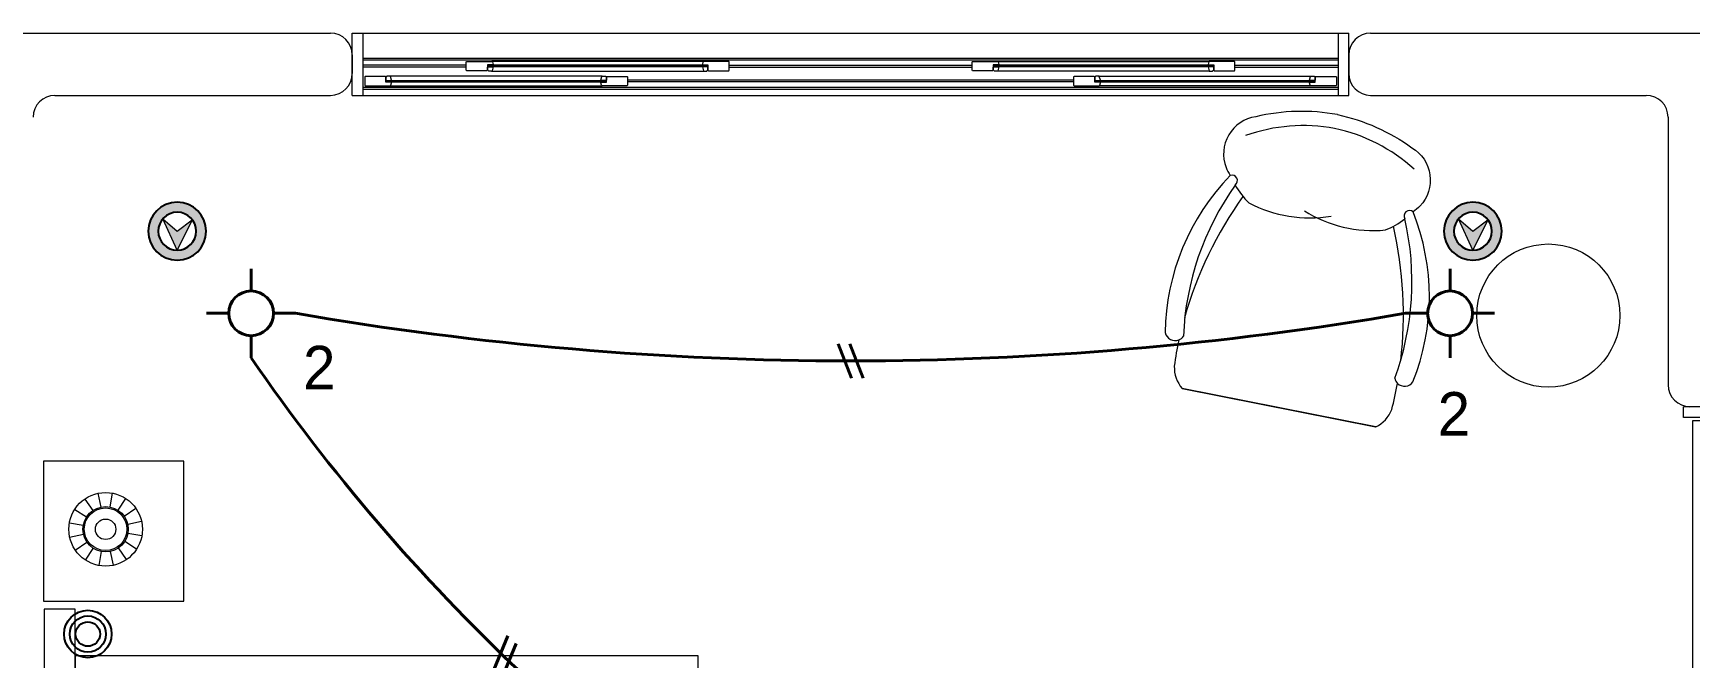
# Model space of a CAD drawing. Header units: metres. Extents: x 14 to 2416, y -346 to 476.
# Drawn here: x 148.58 to 153.9, y -68.08 to -66.07 of the extents above; entities that cross this region are included whole.
import ezdxf

# ---------------------------------------------------------------- set-up
doc = ezdxf.new("R2010")
doc.units = ezdxf.units.M
doc.linetypes.add('0', pattern=[0])
doc.linetypes.add('HIDDEN2', pattern=[0.1875, 0.125, -0.0625])
doc.layers.get('0').update_dxf_attribs({"linetype": '0', "lineweight": 20})
for name, color, linetype, lineweight in [('A-ANNO-TEXT', 20, 'Continuous', 13), ('A-DOOR', 35, 'Continuous', 5), ('A-WALL', 250, 'Continuous', 20), ('baños', 251, 'Continuous', 0), ('cristales', 131, 'Continuous', 0), ('E Salida Luces', 22, 'Continuous', 40), ('E Tuberia Emp Losa', 22, 'Continuous', 40), ('MAVA', 1, 'Continuous', 15), ('MOBILIARIOS', 252, 'Continuous', 0)]:
    doc.layers.add(name, color=color, linetype=linetype, lineweight=lineweight)
doc.layers.add('MAVA Luminarias', color=1, linetype='Continuous')
doc.styles.add('CENTURY GOTHIC', font='GOTHIC.TTF')

# ---------------------------------------------------------------- blocks, each defined once
blk = doc.blocks.new('dl ip')
at = {"layer": 'MAVA', "true_color": 0xf8991e, "transparency": 33554687}
h = blk.add_hatch(color=30, dxfattribs=at)
h.dxf.hatch_style = 1
h.paths.add_polyline_path([(94.7574, -111.2088), (94.7109, -111.2482), (94.6624, -111.2113), (94.7109, -111.3092)])
at = {"layer": 'MAVA Luminarias', "linetype": 'Continuous', "true_color": 0xf8991e}
h = blk.add_hatch(color=30, dxfattribs=at)
h.paths.add_polyline_path([(94.618, -111.2482, 1), (94.8039, -111.2482, 1)])
h.paths.add_polyline_path([(94.7719, -111.2482, -1), (94.6499, -111.2482, -1)], flags=16)
at = {"layer": 'MAVA', "color": 30, "true_color": 0xf8991e}
for p, q in [((94.7109, -111.2482), (94.6624, -111.2113)), ((94.6624, -111.2113), (94.7109, -111.3092)), ((94.7109, -111.3092), (94.7574, -111.2088)), ((94.7574, -111.2088), (94.7109, -111.2482))]:
    blk.add_line(p, q, dxfattribs=at)
at = {"layer": 'MAVA Luminarias', "color": 30, "linetype": 'Continuous', "true_color": 0xf8991e}
for radius in [0.093, 0.061]:
    blk.add_circle((94.7109, -111.2482), radius, dxfattribs=at)
blk = doc.blocks.new('A$Ca77e88c0')
at = {"layer": 'MOBILIARIOS', "linetype": 'Continuous'}
for p, q in [((0, 1.3457), (0.2432, 0.761)), ((0.2435, 0.7603), (0, 1.3457))]:
    blk.add_line(p, q, dxfattribs=at)
for points in [[(1.0081, 1.4216, 0.103931), (0.8565, 1.6353, 0.481643), (0.668, 1.624, 0.047693), (0.6541, 1.5985, 0.047693)], [(1.0081, 1.4216, -0.103931), (1.0528, 1.1635, -0.481643), (0.9119, 1.0378, -0.047693), (0.884, 1.0459, -0.047693)]]:
    blk.add_lwpolyline(points, format="xyb", dxfattribs=at)
blk.add_circle((0.8492, 0.4996), 0.2299, dxfattribs=at)
for centre, radius, start, end in [((0.5212, 0.8742), 0.7364, 79.5964, 123.1415), ((0.6434, 1.5847), 0.0175, 250.4542, 52.0587), ((0.6434, 1.5847), 0.0175, 250.4542, 52.0587), ((0.4617, 1.1866), 0.5495, 23.3314, 53.5948), ((0.4617, 1.1866), 0.5495, 23.3314, 53.5948), ((0.612, 0.6674), 0.9011, 88.3763, 121.4796), ((0.612, 0.6674), 0.9011, 88.3763, 121.4796), ((0.8583, 1.4567), 0.2476, 153.2165, 169.9182), ((0.8583, 1.4567), 0.2476, 153.2165, 169.9182), ((0.1421, 1.4684), 0.0325, 136.3787, 235.7351), ((0.5865, 0.2493), 1.2787, 88.4542, 107.9351), ((0.5865, 0.2493), 1.2787, 88.4542, 107.9351), ((1.0281, 1.5426), 0.4158, 185.8786, 223.4033), ((1.0281, 1.5426), 0.4158, 185.8786, 223.4033), ((0.4823, 0.53), 0.9795, 111.4631, 116.5118), ((0.1421, 1.4684), 0.0325, 235.6979, 268.7539), ((0.0995, 1.3192), 0.1029, 121.9514, 165.0616), ((0.4562, 1.1998), 0.5495, 351.575, 21.8384), ((0.4562, 1.1998), 0.5495, 351.575, 21.8384), ((1.108, 1.3505), 0.4158, 181.7665, 219.2912), ((-0.1206, 1.9492), 1.2787, 297.2347, 316.7156), ((-0.1206, 1.9492), 1.2787, 297.2347, 316.7156), ((0.9273, 1.2907), 0.2476, 235.2516, 251.9533), ((0.9273, 1.2907), 0.2476, 235.2516, 251.9533), ((0.8666, 1.048), 0.0175, 353.1111, 154.7156), ((0.8666, 1.048), 0.0175, 353.1111, 154.7156), ((0.1939, 1.6724), 0.9011, 283.6902, 316.7935), ((0.1939, 1.6724), 0.9011, 283.6902, 316.7935), ((0.2766, 1.4622), 0.7364, 282.0283, 325.5734), ((0.2948, 0.8495), 0.1029, 240.0914, 283.2016), ((0.0052, 1.6774), 0.9795, 288.6412, 293.6898), ((0.4307, 0.7745), 0.0325, 169.4347, 268.7911), ((0.4307, 0.7745), 0.0325, 136.3787, 169.4347), ((0.4307, 0.7745), 0.0325, 136.3787, 169.4347)]:
    blk.add_arc(centre, radius, start, end, dxfattribs=at)
blk = doc.blocks.new('A$Cb50f4bf1')
at = {"layer": 'MOBILIARIOS'}
for p, q in [((0.45, 0.45), (0, 0.45)), ((0, 0.45), (0, 0)), ((0.45, 0), (0.45, 0.45)), ((0.1635, 0.348), (0.1893, 0.3107)), ((0.2058, 0.3663), (0.2154, 0.322)), ((0.2519, 0.3671), (0.2438, 0.3224)), ((0.2948, 0.3501), (0.2703, 0.312)), ((0.1144, 0.2719), (0.1591, 0.2638)), ((0.1314, 0.3148), (0.1695, 0.2902)), ((0.328, 0.318), (0.2907, 0.2922)), ((0.3463, 0.2757), (0.302, 0.2661)), ((0.1152, 0.2258), (0.1595, 0.2353)), ((0.3471, 0.2296), (0.3025, 0.2377)), ((0.1335, 0.1834), (0.1708, 0.2092)), ((0.1667, 0.1514), (0.1913, 0.1895)), ((0.2096, 0.1344), (0.2177, 0.179)), ((0.2557, 0.1352), (0.2462, 0.1795)), ((0.2981, 0.1535), (0.2723, 0.1908)), ((0.3301, 0.1867), (0.292, 0.2112)), ((0, 0), (0.45, 0))]:
    blk.add_line(p, q, dxfattribs=at)
for radius in [0.1182, 0.0729, 0.0684, 0.0328]:
    blk.add_circle((0.2308, 0.2507), radius, dxfattribs=at)
blk = doc.blocks.new('A$C539e194f')
at = {"layer": 'A-DOOR'}
for p, q in [((0, 0.2), (3.2, 0.2)), ((0, 0), (0, 0.2)), ((0.034, 0.2), (0.034, 0)), ((3.166, 0.2), (3.166, 0)), ((3.2, 0), (3.2, 0.2)), ((0.034, 0.12), (3.166, 0.12)), ((0.366, 0.1075), (0.3675, 0.109)), ((0.366, 0.0805), (0.366, 0.1075)), ((0.3675, 0.109), (0.4481, 0.109)), ((0.4481, 0.109), (0.45, 0.1075)), ((1.1279, 0.109), (0.4481, 0.109)), ((0.45, 0.1075), (0.452, 0.0995)), ((1.126, 0.1075), (1.124, 0.0995)), ((1.1279, 0.109), (1.126, 0.1075)), ((1.2085, 0.109), (1.1279, 0.109)), ((1.21, 0.1075), (1.2085, 0.109)), ((1.21, 0.0805), (1.21, 0.1075)), ((1.99, 0.1075), (1.9915, 0.109)), ((1.99, 0.0805), (1.99, 0.1075)), ((1.9915, 0.109), (2.0721, 0.109)), ((2.0721, 0.109), (2.074, 0.1075)), ((2.0721, 0.109), (2.7519, 0.109)), ((2.074, 0.1075), (2.076, 0.0995)), ((2.75, 0.1075), (2.748, 0.0995)), ((2.7519, 0.109), (2.75, 0.1075)), ((2.8325, 0.109), (2.7519, 0.109)), ((2.834, 0.1075), (2.8325, 0.109)), ((2.834, 0.0805), (2.834, 0.1075)), ((0.0415, 0.061), (0.04, 0.0595)), ((0.04, 0.0595), (0.04, 0.0325)), ((0.1065, 0.061), (0.0415, 0.061)), ((0.108, 0.0595), (0.1065, 0.061)), ((0.108, 0.042), (0.108, 0.0595)), ((0.8028, 0.062), (0.1212, 0.062)), ((0.3675, 0.079), (0.366, 0.0805)), ((0.4325, 0.079), (0.3675, 0.079)), ((0.434, 0.0805), (0.4325, 0.079)), ((0.4515, 0.098), (0.434, 0.098)), ((0.434, 0.098), (0.434, 0.0805)), ((0.434, 0.095), (0.439, 0.095)), ((0.434, 0.095), (0.439, 0.095)), ((0.439, 0.097), (0.445, 0.093)), ((0.439, 0.093), (0.445, 0.097)), ((0.4472, 0.078), (1.1288, 0.078)), ((0.452, 0.0985), (0.4515, 0.098)), ((0.452, 0.0995), (0.452, 0.0985)), ((0.816, 0.0595), (0.8175, 0.061)), ((0.816, 0.042), (0.816, 0.0595)), ((0.8175, 0.061), (0.8825, 0.061)), ((0.884, 0.0595), (0.8825, 0.061)), ((0.884, 0.0595), (0.884, 0.0325)), ((1.124, 0.0995), (1.124, 0.0985)), ((1.124, 0.0985), (1.1245, 0.098)), ((1.1245, 0.098), (1.142, 0.098)), ((1.137, 0.097), (1.131, 0.093)), ((1.137, 0.093), (1.131, 0.097)), ((1.142, 0.095), (1.137, 0.095)), ((1.142, 0.095), (1.137, 0.095)), ((1.142, 0.098), (1.142, 0.0805)), ((1.142, 0.0805), (1.1435, 0.079)), ((1.1435, 0.079), (1.2085, 0.079)), ((1.2085, 0.079), (1.21, 0.0805)), ((1.9915, 0.079), (1.99, 0.0805)), ((2.0565, 0.079), (1.9915, 0.079)), ((2.058, 0.0805), (2.0565, 0.079)), ((2.0755, 0.098), (2.058, 0.098)), ((2.058, 0.098), (2.058, 0.0805)), ((2.058, 0.095), (2.063, 0.095)), ((2.058, 0.095), (2.063, 0.095)), ((2.063, 0.097), (2.069, 0.093)), ((2.063, 0.093), (2.069, 0.097)), ((2.7528, 0.078), (2.0712, 0.078)), ((2.076, 0.0985), (2.0755, 0.098)), ((2.076, 0.0995), (2.076, 0.0985)), ((2.316, 0.0595), (2.3175, 0.061)), ((2.316, 0.0595), (2.316, 0.0325)), ((2.3825, 0.061), (2.3175, 0.061)), ((2.384, 0.0595), (2.3825, 0.061)), ((2.384, 0.042), (2.384, 0.0595)), ((2.3972, 0.062), (3.0788, 0.062)), ((2.748, 0.0995), (2.748, 0.0985)), ((2.748, 0.0985), (2.7485, 0.098)), ((2.7485, 0.098), (2.766, 0.098)), ((2.761, 0.097), (2.755, 0.093)), ((2.761, 0.093), (2.755, 0.097)), ((2.766, 0.095), (2.761, 0.095)), ((2.766, 0.095), (2.761, 0.095)), ((2.766, 0.098), (2.766, 0.0805)), ((2.766, 0.0805), (2.7675, 0.079)), ((2.7675, 0.079), (2.8325, 0.079)), ((2.8325, 0.079), (2.834, 0.0805)), ((3.092, 0.0595), (3.0935, 0.061)), ((3.092, 0.042), (3.092, 0.0595)), ((3.0935, 0.061), (3.1585, 0.061)), ((3.1585, 0.061), (3.16, 0.0595)), ((3.16, 0.0595), (3.16, 0.0325)), ((0.034, 0.02), (3.166, 0.02)), ((0.04, 0.0325), (0.0415, 0.031)), ((0.0415, 0.031), (0.1221, 0.031)), ((0.108, 0.045), (0.113, 0.045)), ((0.108, 0.045), (0.113, 0.045)), ((0.1255, 0.042), (0.108, 0.042)), ((0.113, 0.043), (0.119, 0.047)), ((0.113, 0.047), (0.119, 0.043)), ((0.1221, 0.031), (0.124, 0.0325)), ((0.1221, 0.031), (0.8019, 0.031)), ((0.124, 0.0325), (0.126, 0.0405)), ((0.126, 0.0415), (0.1255, 0.042)), ((0.126, 0.0405), (0.126, 0.0415)), ((0.798, 0.0415), (0.7985, 0.042)), ((0.798, 0.0405), (0.798, 0.0415)), ((0.8, 0.0325), (0.798, 0.0405)), ((0.7985, 0.042), (0.816, 0.042)), ((0.8019, 0.031), (0.8, 0.0325)), ((0.8825, 0.031), (0.8019, 0.031)), ((0.811, 0.043), (0.805, 0.047)), ((0.811, 0.047), (0.805, 0.043)), ((0.816, 0.045), (0.811, 0.045)), ((0.816, 0.045), (0.811, 0.045)), ((0.884, 0.0325), (0.8825, 0.031)), ((2.316, 0.0325), (2.3175, 0.031)), ((2.3175, 0.031), (2.3981, 0.031)), ((2.384, 0.045), (2.389, 0.045)), ((2.384, 0.045), (2.389, 0.045)), ((2.4015, 0.042), (2.384, 0.042)), ((2.389, 0.043), (2.395, 0.047)), ((2.389, 0.047), (2.395, 0.043)), ((2.3981, 0.031), (2.4, 0.0325)), ((3.0779, 0.031), (2.3981, 0.031)), ((2.4, 0.0325), (2.402, 0.0405)), ((2.402, 0.0415), (2.4015, 0.042)), ((2.402, 0.0405), (2.402, 0.0415)), ((3.074, 0.0415), (3.0745, 0.042)), ((3.074, 0.0405), (3.074, 0.0415)), ((3.076, 0.0325), (3.074, 0.0405)), ((3.0745, 0.042), (3.092, 0.042)), ((3.0779, 0.031), (3.076, 0.0325)), ((3.1585, 0.031), (3.0779, 0.031)), ((3.087, 0.043), (3.081, 0.047)), ((3.087, 0.047), (3.081, 0.043)), ((3.092, 0.045), (3.087, 0.045)), ((3.092, 0.045), (3.087, 0.045)), ((3.16, 0.0325), (3.1585, 0.031)), ((0, 0), (3.2, 0))]:
    blk.add_line(p, q, dxfattribs=at)
at = {"layer": 'A-DOOR', "color": 8}
for p, q in [((0.034, 0.114), (3.166, 0.114)), ((0.366, 0.097), (0.034, 0.097)), ((0.366, 0.091), (0.034, 0.091)), ((1.21, 0.097), (1.99, 0.097)), ((1.21, 0.091), (1.99, 0.091)), ((2.834, 0.097), (3.166, 0.097)), ((2.834, 0.091), (3.166, 0.091)), ((0.034, 0.026), (3.166, 0.026)), ((2.316, 0.049), (0.884, 0.049)), ((2.316, 0.043), (0.884, 0.043))]:
    blk.add_line(p, q, dxfattribs=at)
at = {"layer": 'A-DOOR'}
for points in [[(0.1101, 0.0605, -0.341999), (0.1082, 0.059), (0.108, 0.0587), (0.108, 0.049), (0.109, 0.048), (0.126, 0.048), (0.126, 0.0485), (0.1227, 0.0609, 0.339454), (0.1212, 0.062), (0.1121, 0.062, 0.341999)], [(0.4361, 0.0795, 0.341999), (0.4342, 0.081), (0.434, 0.0813), (0.434, 0.091), (0.435, 0.092), (0.452, 0.092), (0.452, 0.0915), (0.4487, 0.0791, -0.339454), (0.4472, 0.078), (0.4381, 0.078, -0.341999)], [(0.8139, 0.0605, 0.341999), (0.8158, 0.059), (0.816, 0.0587), (0.816, 0.049), (0.815, 0.048), (0.798, 0.048), (0.798, 0.0485), (0.8013, 0.0609, -0.339454), (0.8028, 0.062), (0.8119, 0.062, -0.341999)], [(1.1399, 0.0795, -0.341999), (1.1418, 0.081), (1.142, 0.0813), (1.142, 0.091), (1.141, 0.092), (1.124, 0.092), (1.124, 0.0915), (1.1273, 0.0791, 0.339454), (1.1288, 0.078), (1.1379, 0.078, 0.341999)], [(2.0601, 0.0795, 0.341999), (2.0582, 0.081), (2.058, 0.0813), (2.058, 0.091), (2.059, 0.092), (2.076, 0.092), (2.076, 0.0915), (2.0727, 0.0791, -0.339454), (2.0712, 0.078), (2.0621, 0.078, -0.341999)], [(2.3861, 0.0605, -0.341999), (2.3842, 0.059), (2.384, 0.0587), (2.384, 0.049), (2.385, 0.048), (2.402, 0.048), (2.402, 0.0485), (2.3987, 0.0609, 0.339454), (2.3972, 0.062), (2.3881, 0.062, 0.341999)], [(2.7639, 0.0795, -0.341999), (2.7658, 0.081), (2.766, 0.0813), (2.766, 0.091), (2.765, 0.092), (2.748, 0.092), (2.748, 0.0915), (2.7513, 0.0791, 0.339454), (2.7528, 0.078), (2.7619, 0.078, 0.341999)], [(3.0899, 0.0605, 0.341999), (3.0918, 0.059), (3.092, 0.0587), (3.092, 0.049), (3.091, 0.048), (3.074, 0.048), (3.074, 0.0485), (3.0773, 0.0609, -0.339454), (3.0788, 0.062), (3.0879, 0.062, -0.341999)]]:
    blk.add_lwpolyline(points, format="xyb", close=True, dxfattribs=at)
for points in [[(0.434, 0.095), (0.439, 0.095), (0.439, 0.095), (0.434, 0.095)], [(1.137, 0.097), (0.439, 0.097), (0.439, 0.093), (1.137, 0.093)], [(0.439, 0.097), (0.445, 0.097), (0.445, 0.093), (0.439, 0.093)], [(0.4515, 0.098), (0.4395, 0.098), (0.4395, 0.097), (0.4515, 0.097)], [(0.4515, 0.093), (0.4395, 0.093), (0.4395, 0.092), (0.4515, 0.092)], [(0.445, 0.097), (0.45, 0.097), (0.45, 0.093), (0.445, 0.093)], [(1.1245, 0.098), (1.1365, 0.098), (1.1365, 0.097), (1.1245, 0.097)], [(1.1245, 0.093), (1.1365, 0.093), (1.1365, 0.092), (1.1245, 0.092)], [(1.131, 0.097), (1.126, 0.097), (1.126, 0.093), (1.131, 0.093)], [(1.137, 0.097), (1.131, 0.097), (1.131, 0.093), (1.137, 0.093)], [(1.142, 0.095), (1.137, 0.095), (1.137, 0.095), (1.142, 0.095)], [(2.058, 0.095), (2.063, 0.095), (2.063, 0.095), (2.058, 0.095)], [(2.063, 0.097), (2.069, 0.097), (2.069, 0.093), (2.063, 0.093)], [(2.063, 0.097), (2.761, 0.097), (2.761, 0.093), (2.063, 0.093)], [(2.0755, 0.098), (2.0635, 0.098), (2.0635, 0.097), (2.0755, 0.097)], [(2.0755, 0.093), (2.0635, 0.093), (2.0635, 0.092), (2.0755, 0.092)], [(2.069, 0.097), (2.074, 0.097), (2.074, 0.093), (2.069, 0.093)], [(2.7485, 0.098), (2.7605, 0.098), (2.7605, 0.097), (2.7485, 0.097)], [(2.7485, 0.093), (2.7605, 0.093), (2.7605, 0.092), (2.7485, 0.092)], [(2.755, 0.097), (2.75, 0.097), (2.75, 0.093), (2.755, 0.093)], [(2.761, 0.097), (2.755, 0.097), (2.755, 0.093), (2.761, 0.093)], [(2.766, 0.095), (2.761, 0.095), (2.761, 0.095), (2.766, 0.095)], [(0.108, 0.045), (0.113, 0.045), (0.113, 0.045), (0.108, 0.045)], [(0.113, 0.043), (0.119, 0.043), (0.119, 0.047), (0.113, 0.047)], [(0.113, 0.043), (0.811, 0.043), (0.811, 0.047), (0.113, 0.047)], [(0.1255, 0.047), (0.1135, 0.047), (0.1135, 0.048), (0.1255, 0.048)], [(0.1255, 0.042), (0.1135, 0.042), (0.1135, 0.043), (0.1255, 0.043)], [(0.119, 0.043), (0.124, 0.043), (0.124, 0.047), (0.119, 0.047)], [(0.7985, 0.047), (0.8105, 0.047), (0.8105, 0.048), (0.7985, 0.048)], [(0.7985, 0.042), (0.8105, 0.042), (0.8105, 0.043), (0.7985, 0.043)], [(0.805, 0.043), (0.8, 0.043), (0.8, 0.047), (0.805, 0.047)], [(0.811, 0.043), (0.805, 0.043), (0.805, 0.047), (0.811, 0.047)], [(0.816, 0.045), (0.811, 0.045), (0.811, 0.045), (0.816, 0.045)], [(2.384, 0.045), (2.389, 0.045), (2.389, 0.045), (2.384, 0.045)], [(3.087, 0.043), (2.389, 0.043), (2.389, 0.047), (3.087, 0.047)], [(2.389, 0.043), (2.395, 0.043), (2.395, 0.047), (2.389, 0.047)], [(2.4015, 0.047), (2.3895, 0.047), (2.3895, 0.048), (2.4015, 0.048)], [(2.4015, 0.042), (2.3895, 0.042), (2.3895, 0.043), (2.4015, 0.043)], [(2.395, 0.043), (2.4, 0.043), (2.4, 0.047), (2.395, 0.047)], [(3.0745, 0.047), (3.0865, 0.047), (3.0865, 0.048), (3.0745, 0.048)], [(3.0745, 0.042), (3.0865, 0.042), (3.0865, 0.043), (3.0745, 0.043)], [(3.081, 0.043), (3.076, 0.043), (3.076, 0.047), (3.081, 0.047)], [(3.087, 0.043), (3.081, 0.043), (3.081, 0.047), (3.087, 0.047)], [(3.092, 0.045), (3.087, 0.045), (3.087, 0.045), (3.092, 0.045)]]:
    blk.add_lwpolyline(points, close=True, dxfattribs=at)
at = {"layer": 'A-DOOR', "color": 7}
for points in [[(1.137, 0.093), (0.439, 0.093), (0.439, 0.097), (1.137, 0.097)], [(2.063, 0.093), (2.761, 0.093), (2.761, 0.097), (2.063, 0.097)], [(0.113, 0.047), (0.811, 0.047), (0.811, 0.043), (0.113, 0.043)], [(3.087, 0.047), (2.389, 0.047), (2.389, 0.043), (3.087, 0.043)]]:
    blk.add_lwpolyline(points, close=True, dxfattribs=at)
at = {"layer": 'cristales', "const_width": 0.004}
for points in [[(1.126, 0.095), (0.45, 0.095)], [(2.074, 0.095), (2.75, 0.095)], [(0.124, 0.045), (0.8, 0.045)], [(3.076, 0.045), (2.4, 0.045)]]:
    blk.add_lwpolyline(points, dxfattribs=at)
blk = doc.blocks.new('A$C2f9b60d5')
at = {"layer": 'A-DOOR'}
for p, q in [((0, 0.1005), (0.06, 0.1005)), ((0, 0.1005), (0, 0.0005)), ((0.035, 0.0605), (0.035, 0.0005)), ((0.06, 0.0605), (0.035, 0.0605)), ((0.06, 0.0605), (0.06, 0.1005)), ((3.6, 0.1), (3.54, 0.1)), ((3.54, 0.06), (3.54, 0.1)), ((3.54, 0.06), (3.565, 0.06)), ((3.565, 0.06), (3.565, 0)), ((3.6, 0.1), (3.6, 0)), ((0.035, 0.0005), (0, 0.0005)), ((3.565, 0), (3.6, 0))]:
    blk.add_line(p, q, dxfattribs=at)
for points in [[(0.6314, 0.7341), (1.0247, 0.0604), (1.0509, 0.0757), (0.6576, 0.7494)], [(2.9658, 0.7337), (2.5723, 0.0601), (2.5462, 0.0754), (2.9397, 0.749)], [(0.0446, 0.0605), (1.0247, 0.0604), (1.0247, 0.0301), (0.0446, 0.0302)], [(3.5524, 0.06), (2.5723, 0.0601), (2.5723, 0.0298), (3.5524, 0.0297)]]:
    blk.add_lwpolyline(points, close=True, dxfattribs=at)
at = {"layer": 'A-DOOR', "linetype": 'HIDDEN2'}
for centre, start, end in [((0.96, -0.0488), 10.7613, 110.7488), ((2.637, -0.0491), 69.2325, 169.2199)]:
    blk.add_arc(centre, 0.8536, start, end, dxfattribs=at)
blk = doc.blocks.new('PL BASE 2N NASAS 09')
at = {"layer": 'A-WALL'}
for p, q in [((172.8475, -5.2117), (175.1025, -5.2117)), ((178.4425, -5.2117), (179.5275, -5.2117)), ((175.1725, -5.2817), (175.1725, -5.3417)), ((178.3725, -5.2817), (178.3725, -5.3417)), ((174.2175, -5.4117), (175.1025, -5.4117)), ((178.4425, -5.4117), (179.3275, -5.4117)), ((179.3975, -5.4817), (179.3975, -6.3417)), ((179.5275, -6.4117), (179.4675, -6.4117))]:
    blk.add_line(p, q, dxfattribs=at)
for centre, start, end in [((175.1025, -5.2817), 0, 90), ((178.4425, -5.2817), 90, 180), ((175.1025, -5.3417), 270, 0), ((178.4425, -5.3417), 180, 270), ((174.2175, -5.4817), 90, 180), ((179.3275, -5.4817), 0, 90), ((179.4675, -6.3417), 180, 270)]:
    blk.add_arc(centre, 0.07, start, end, dxfattribs=at)
at = {"color": 1, "rotation": 270}
blk.add_blockref('A$C2f9b60d5', (179.447, -6.4117), dxfattribs=at)
at = {"layer": 'baños'}
blk.add_blockref('A$C539e194f', (175.1725, -5.4117), dxfattribs=at)
blk = doc.blocks.new('PL MUEBLES 2N NASAS 09')
at = {"layer": 'MOBILIARIOS'}
for points in [[(224.0973, 53.3553), (224.1973, 53.3553), (224.1973, 55.6553), (224.0973, 55.6553)], [(224.1973, 53.5053), (226.1973, 53.5053), (226.1973, 55.5053), (224.1973, 55.5053)]]:
    blk.add_lwpolyline(points, close=True, dxfattribs=at)
blk.add_blockref('PL BASE 2N NASAS 09', (49.9143, 62.717))
for name, p, rotation in [('A$Ca77e88c0', (228.8694, 55.6145), 56.16031382123446), ('A$Cb50f4bf1', (224.5453, 55.6807), 89.99999999999993)]:
    blk.add_blockref(name, p, dxfattribs=dict(at, rotation=rotation))
blk = doc.blocks.new('A$C595364de')
blk.add_blockref('PL MUEBLES 2N NASAS 09', (-199.5618, -36.6052))
blk = doc.blocks.new('*U500')
at = {"layer": 'E Salida Luces', "linetype": 'Continuous'}
for p, q in [((0, 0.358), (0, 0.181)), ((-0.358, 0.001), (-0.18, 0.001)), ((0.18, 0.001), (0.358, 0.001)), ((0, -0.179), (0, -0.357))]:
    blk.add_line(p, q, dxfattribs=at)
blk.add_circle((0, 0.001), 0.18, dxfattribs=at)
blk = doc.blocks.new('*U370')
for p, q in [((0.03, 1.37), (-1.05, -1.48)), ((0.99, 1.37), (-0.09, -1.48))]:
    blk.add_line(p, q)
blk = doc.blocks.new('*U710')
at = {"xscale": 0.0393700787401575, "yscale": 0.0393700787401575, "zscale": 0.0393700787401575, "rotation": 309.1048074178129}
blk.add_blockref('*U370', (0.0025, 0.0005), dxfattribs=at)
blk = doc.blocks.new('*U701')
at = {"xscale": 0.03937007874015749, "yscale": 0.03937007874015749, "zscale": 0.03937007874015749, "rotation": 269.5841485687013}
blk.add_blockref('*U370', (0.0023, -0.0012), dxfattribs=at)

msp = doc.modelspace()

# ---------------------------------------------------------------- linework, layer by layer
at = {"layer": 'E Salida Luces'}
for centre, radius, start, end in [((151.2016, -56.6548), 10.469, 260.19976, 279.80024), ((154.437, -63.567), 6.2619, 214.50373, 238.89064)]:
    msp.add_arc(centre, radius, start, end, dxfattribs=at)
at = {"layer": 'MAVA Luminarias'}
for radius in [0.0762, 0.0582, 0.0393]:
    msp.add_circle((148.7523, -68.0013), radius, dxfattribs=at)

# ---------------------------------------------------------------- block references
at = {"layer": 'A-ANNO-TEXT'}
msp.add_blockref('A$C595364de', (124.0766, -86.9711), dxfattribs=at)
at = {"layer": 'E Salida Luces', "xscale": 0.4, "yscale": 0.4, "zscale": 0.4, "rotation": 180}
for p in [(149.2766, -66.9707), (153.1266, -66.9707)]:
    msp.add_blockref('*U500', p, dxfattribs=at)
at = {"layer": 'E Tuberia Emp Losa', "yscale": 0.9842519685039484, "zscale": 0.9842519685039484}
for name, p, xscale, rotation in [('*U701', (151.2016, -67.1238), -0.9842519685039484, 90), ('*U710', (150.0921, -68.0738), -0.9842519685039482, 85.96458107231389)]:
    msp.add_blockref(name, p, dxfattribs=dict(at, xscale=xscale, rotation=rotation))
at = {"layer": 'MAVA Luminarias', "xscale": -1}
for p in [(243.7501, 44.5408), (247.9108, 44.5408)]:
    msp.add_blockref('dl ip', p, dxfattribs=at)

# ---------------------------------------------------------------- texts
at = {"layer": 'E Tuberia Emp Losa', "char_height": 0.14, "width": 0.276812, "attachment_point": 5, "style": 'CENTURY GOTHIC'}
for insert in [(149.4954, -67.1455), (153.1389, -67.2941)]:
    msp.add_mtext('2 ', dxfattribs=dict(at, insert=insert))

doc.saveas('drawing.dxf')
